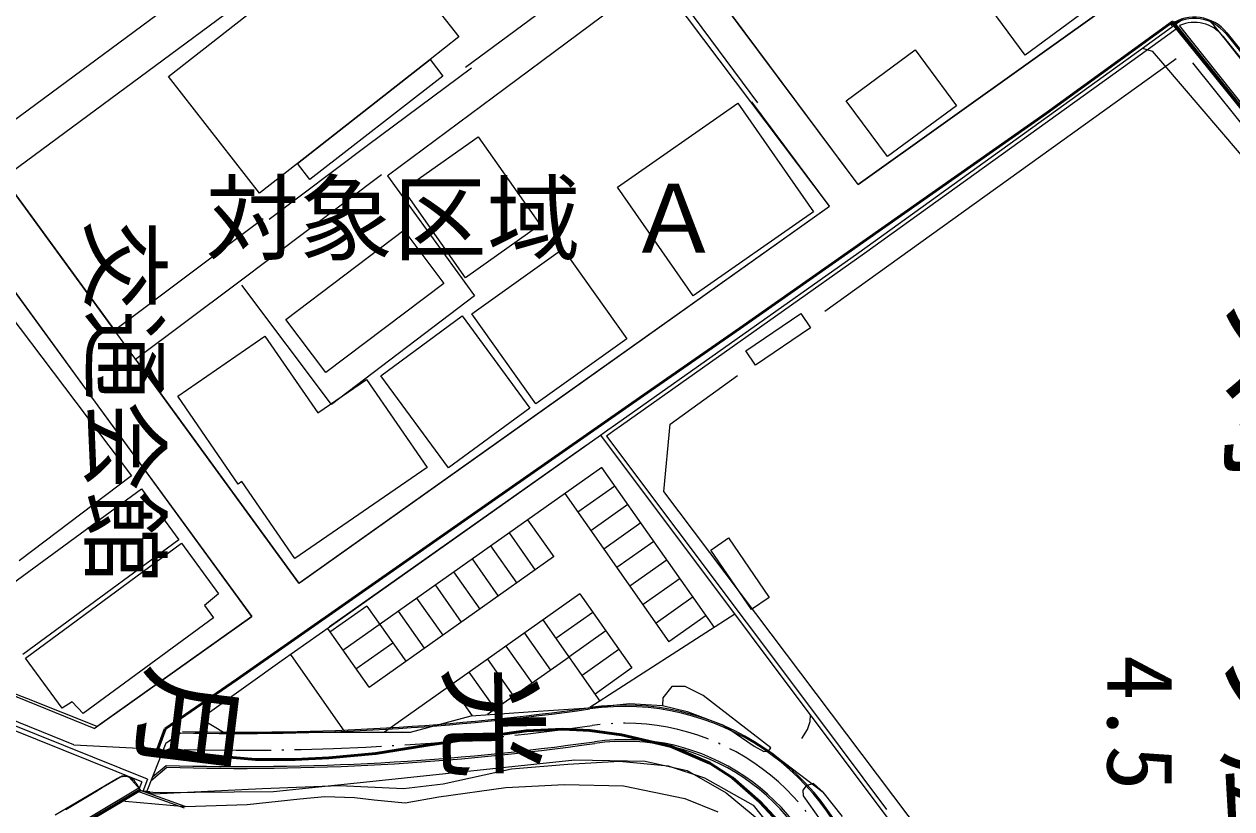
# Model space of a CAD drawing. Units: millimetres on the paper. Extents: x -1 to 831, y -18 to 611.
# Drawn here: x 115.8 to 282.6, y 317.7 to 426.1 of the extents above; entities that cross this region are included whole.
import ezdxf
from ezdxf.enums import TextEntityAlignment as Align

# ---------------------------------------------------------------- set-up
doc = ezdxf.new("R2010")
doc.units = ezdxf.units.MM
doc.linetypes.add('LONG_DASHED_DOTTED', pattern=[15.25, 12, -1.5, 0.25, -1.5])
for name, color, linetype, lineweight in [('（基本）対象区域図', 52, 'Continuous', 50), ('（配置）現況', 8, 'Continuous', 9), ('（配置）現況-区画線', 8, 'Continuous', 5), ('（配置）現況-地物', 8, 'Continuous', 9), ('（配置）現況-文字', 8, 'Continuous', 9), ('（配置）現況-法表示', 8, 'Continuous', 18), ('（配置）計画-既存表記', 8, 'Continuous', 18)]:
    doc.layers.add(name, color=color, linetype=linetype, lineweight=lineweight)
doc.styles.add('@ＭＳ ゴシック', font='')
doc.styles.add('ＭＳ ゴシック', font='')
doc.styles.get('@ＭＳ ゴシック').set_extended_font_data('@MS Gothic')
doc.styles.get('ＭＳ ゴシック').set_extended_font_data('MS Gothic')

msp = doc.modelspace()

# ---------------------------------------------------------------- linework, layer by layer
at = {"layer": '（基本）対象区域図'}
for p, q in [((274.46, 426.434), (257.024, 413.77)), ((379.737, 294.91), (274.46, 426.434)), ((257.024, 413.77), (214.696, 384.087)), ((214.696, 384.087), (201.281, 374.808)), ((201.281, 374.808), (177.501, 358.182)), ((177.501, 358.182), (145.174, 335.606)), ((145.174, 335.606), (135.267, 328.793)), ((135.267, 328.793), (133.941, 325.124))]:
    msp.add_line(p, q, dxfattribs=at)
msp.add_lwpolyline([(133.941, 325.124), (136.168, 326.009), (139.968, 325.338), (143.026, 324.956), (147.744, 324.56), (153.238, 324.561), (157.854, 324.768), (164.343, 325.363), (171.243, 326.459), (180.538, 327.875), (185.116, 328.488), (190.21, 328.73), (193.937, 328.55), (198.322, 327.936), (205.175, 326.358), (210.522, 324.065), (213.634, 322.028), (217.429, 318.717), (219.959, 316.008)], dxfattribs=at)
at = {"layer": '（配置）現況'}
for p, q in [((111.684, 410.843), (164.647, 449.931)), ((135.709, 418.831), (163.222, 440.381)), ((163.222, 440.381), (175.822, 424.306)), ((231.022, 403.918), (206.834, 436.406)), ((153.597, 434.956), (112.947, 404.793)), ((269.722, 431.581), (231.022, 403.918)), ((267.797, 431.918), (254.059, 421.781)), ((176.772, 420.143), (189.409, 429.543)), ((254.059, 421.781), (249.359, 428.143)), ((270.297, 422.743), (274.309, 425.643)), ((274.309, 425.643), (274.572, 425.818)), ((275.872, 426.693), (274.572, 425.818)), ((274.572, 425.818), (278.309, 421.243)), ((280.122, 425.931), (279.684, 426.381)), ((281.759, 423.931), (280.122, 425.931)), ((175.822, 424.306), (171.859, 421.193)), ((297.259, 404.206), (281.759, 423.931)), ((229.359, 415.506), (238.872, 422.518)), ((231.072, 394.531), (270.297, 422.743)), ((238.872, 422.518), (244.572, 414.793)), ((153.522, 406.843), (171.859, 421.193)), ((171.859, 421.193), (153.522, 406.843)), ((171.859, 421.193), (173.634, 418.906)), ((278.309, 421.243), (302.272, 391.431)), ((148.309, 402.756), (135.709, 418.831)), ((173.634, 418.906), (155.247, 404.618)), ((235.047, 407.781), (229.359, 415.506)), ((197.734, 403.568), (214.397, 415.168)), ((214.397, 415.168), (224.847, 400.156)), ((227.034, 400.931), (216.334, 415.331)), ((244.572, 414.793), (235.047, 407.781)), ((168.172, 403.231), (178.484, 410.506)), ((178.484, 410.506), (187.059, 398.356)), ((153.522, 406.843), (148.309, 402.756)), ((155.247, 404.618), (153.522, 406.843)), ((113.109, 404.568), (128.247, 383.806)), ((165.134, 405.256), (145.047, 390.181)), ((176.747, 391.068), (168.172, 403.231)), ((208.197, 388.568), (197.734, 403.568)), ((193.234, 376.906), (226.722, 400.693)), ((226.722, 400.693), (227.034, 400.931)), ((106.672, 399.818), (125.097, 374.568)), ((128.247, 383.806), (148.822, 399.256)), ((224.847, 400.156), (208.197, 388.568)), ((151.909, 385.293), (168.234, 397.606)), ((168.234, 397.606), (173.759, 390.268)), ((187.059, 398.356), (176.747, 391.068)), ((106.134, 396.018), (130.609, 363.693)), ((177.622, 386.068), (190.184, 395.031)), ((190.184, 395.031), (199.047, 382.631)), ((197.484, 370.806), (231.072, 394.531)), ((145.047, 390.181), (131.184, 379.768)), ((173.759, 390.268), (157.434, 377.968)), ((165.047, 377.531), (176.297, 385.793)), ((176.297, 385.793), (185.634, 373.068)), ((186.484, 373.656), (177.622, 386.068)), ((157.434, 377.968), (151.909, 385.293)), ((136.997, 374.706), (149.047, 382.993)), ((149.047, 382.993), (156.347, 372.406)), ((199.047, 382.631), (186.484, 373.656)), ((131.184, 379.768), (131.572, 379.256)), ((131.572, 379.256), (153.734, 348.893)), ((174.384, 364.818), (165.047, 377.531)), ((153.959, 349.031), (193.234, 376.906)), ((156.347, 372.406), (163.059, 377.031)), ((163.059, 377.031), (171.447, 364.843)), ((125.097, 374.568), (147.234, 344.281)), ((145.359, 362.556), (136.997, 374.706)), ((185.634, 373.068), (174.384, 364.818)), ((196.409, 370.056), (197.484, 370.806)), ((158.234, 343.043), (195.397, 369.331)), ((195.397, 369.331), (196.409, 370.056)), ((193.404, 367.921), (157.981, 342.864)), ((171.447, 364.843), (153.197, 352.293)), ((130.609, 363.693), (115.097, 351.981)), ((145.872, 362.918), (145.359, 362.556)), ((153.197, 352.293), (145.872, 362.918)), ((110.409, 346.093), (131.972, 361.931)), ((131.972, 361.931), (137.147, 354.881)), ((137.147, 354.881), (115.584, 339.043)), ((115.972, 338.543), (137.522, 354.393)), ((137.522, 354.393), (142.634, 347.418)), ((153.734, 348.893), (153.959, 349.031)), ((142.634, 347.418), (140.672, 345.806)), ((140.672, 345.806), (141.922, 344.118)), ((141.922, 344.118), (123.934, 330.881)), ((147.234, 344.281), (125.847, 329.118)), ((151.447, 338.256), (158.234, 343.043)), ((121.034, 331.643), (115.972, 338.543)), ((141.709, 331.306), (151.447, 338.256)), ((116.147, 332.993), (107.122, 336.443)), ((125.847, 329.118), (116.147, 332.993)), ((122.434, 332.518), (121.034, 331.643)), ((123.934, 330.881), (122.434, 332.518)), ((140.247, 330.268), (141.709, 331.306)), ((183.105, 323.276), (190.881, 323.906)), ((190.881, 323.906), (198.025, 324.327)), ((198.025, 324.327), (204.75, 323.696)), ((204.75, 323.696), (209.793, 322.015)), ((126.709, 320.756), (129.309, 322.293)), ((129.309, 322.293), (129.797, 322.318)), ((129.797, 322.318), (130.209, 322.206)), ((130.209, 322.206), (131.497, 320.756)), ((173.649, 321.174), (183.105, 323.276)), ((125.697, 320.143), (126.709, 320.756)), ((131.497, 320.756), (131.597, 320.656)), ((131.597, 320.656), (131.834, 320.256)), ((133.647, 319.793), (148.642, 320.544)), ((148.642, 320.544), (159.359, 320.964)), ((159.359, 320.964), (168.185, 320.544)), ((168.185, 320.544), (173.649, 321.174)), ((173.084, 319.393), (182.334, 320.668)), ((182.334, 320.668), (190.422, 321.118)), ((190.422, 321.118), (198.597, 320.918)), ((198.597, 320.918), (207.059, 319.168)), ((209.793, 322.015), (216.518, 318.232)), ((121.547, 317.668), (125.697, 320.143)), ((129.534, 318.893), (125.359, 316.418)), ((125.359, 316.418), (129.534, 318.893)), ((131.834, 320.256), (129.534, 318.893)), ((129.534, 318.893), (131.834, 320.256)), ((129.534, 318.893), (129.734, 318.818)), ((129.734, 318.818), (138.009, 318.043)), ((131.834, 320.256), (133.159, 320.131)), ((131.834, 320.256), (133.647, 319.793)), ((146.609, 318.343), (153.847, 319.118)), ((153.847, 319.118), (157.334, 319.431)), ((157.334, 319.431), (161.397, 319.318)), ((161.397, 319.318), (164.147, 318.968)), ((164.147, 318.968), (168.434, 318.581)), ((168.434, 318.581), (173.084, 319.393)), ((207.059, 319.168), (211.609, 317.343)), ((138.009, 318.043), (146.609, 318.343)), ((216.518, 318.232), (221.351, 312.138))]:
    msp.add_line(p, q, dxfattribs=at)
at = {"layer": '（配置）現況-区画線'}
for p, q in [((281.777, 424.762), (327.649, 367.551)), ((281.923, 424.88), (327.795, 367.668))]:
    msp.add_line(p, q, dxfattribs=at)
for radius in [5.719, 5.531]:
    msp.add_arc((277.448, 421.32), radius, 38.46585, 125.30977, dxfattribs=at)
at = {"layer": '（配置）現況-地物'}
for p, q in [((270.297, 422.743), (271.634, 422.343)), ((271.634, 422.343), (273.047, 420.693)), ((273.047, 420.693), (297.297, 392.318)), ((215.497, 380.956), (223.084, 386.106)), ((223.084, 386.106), (224.422, 384.131)), ((224.422, 384.131), (216.834, 378.981)), ((216.834, 378.981), (215.497, 380.956)), ((250.134, 296.468), (195.432, 369.325)), ((195.569, 364.859), (159.826, 339.576)), ((195.57, 364.86), (159.827, 339.577)), ((195.564, 364.855), (211.119, 342.772)), ((197.373, 362.308), (192.261, 358.691)), ((190.454, 361.256), (204.858, 340.807)), ((199.178, 359.756), (194.065, 356.14)), ((185.324, 357.643), (188.937, 352.513)), ((200.983, 357.205), (195.87, 353.589)), ((182.769, 355.843), (186.386, 350.708)), ((180.214, 354.044), (183.831, 348.909)), ((202.787, 354.654), (197.674, 351.037)), ((210.647, 353.456), (213.109, 355.131)), ((213.109, 355.131), (218.709, 346.906)), ((188.927, 352.506), (163.425, 334.466)), ((177.659, 352.244), (181.276, 347.109)), ((204.592, 352.103), (199.479, 348.486)), ((216.247, 345.243), (210.647, 353.456)), ((175.105, 350.445), (178.722, 345.309)), ((206.396, 349.551), (201.284, 345.935)), ((192.536, 347.403), (165.579, 328.335)), ((172.55, 348.645), (176.167, 343.51)), ((192.557, 347.417), (199.755, 337.198)), ((163.129, 345.74), (158.021, 342.127)), ((163.129, 345.74), (168.502, 338.111)), ((169.995, 346.845), (173.612, 341.71)), ((208.201, 347), (203.088, 343.384)), ((218.709, 346.906), (216.247, 345.243)), ((167.44, 345.046), (171.057, 339.911)), ((187.454, 343.808), (195.333, 332.623)), ((194.341, 344.852), (189.239, 341.243)), ((213.985, 344.614), (193.913, 331.711)), ((210.006, 344.449), (204.858, 340.807)), ((157.666, 342.642), (163.393, 334.512)), ((196.146, 342.301), (191.043, 338.691)), ((166.728, 340.631), (161.62, 337.018)), ((184.899, 342.009), (188.502, 336.894)), ((152.556, 339.043), (160.099, 328.335)), ((182.345, 340.209), (185.947, 335.094)), ((197.95, 339.749), (192.848, 336.14)), ((179.79, 338.409), (183.392, 333.295)), ((191.053, 338.698), (179.802, 330.74)), ((199.755, 337.198), (194.652, 333.589)), ((177.235, 336.61), (180.838, 331.495)), ((174.68, 334.81), (177.655, 330.587)), ((205.247, 334.631), (203.997, 333.081)), ((207.084, 334.631), (205.247, 334.631)), ((209.609, 333.368), (207.084, 334.631)), ((193.814, 331.701), (199.424, 332.262)), ((199.424, 332.262), (203.947, 331.981)), ((203.997, 333.081), (203.947, 331.981)), ((218.947, 326.156), (209.609, 333.368)), ((169.132, 328.335), (177.546, 330.579)), ((177.546, 330.579), (185.4, 331.14)), ((185.4, 331.14), (193.814, 331.701)), ((203.947, 331.981), (207.372, 331.156)), ((207.372, 331.156), (212.397, 329.306)), ((224.384, 329.793), (224.409, 330.706)), ((224.409, 330.706), (224.409, 330.731)), ((140.523, 330.018), (143.328, 328.335)), ((212.397, 329.306), (216.647, 326.381)), ((224.022, 328.693), (224.384, 329.793)), ((143.328, 328.335), (155.669, 328.335)), ((155.669, 328.335), (169.132, 328.335)), ((223.209, 327.468), (224.022, 328.693)), ((216.647, 326.381), (217.972, 325.643)), ((217.972, 325.643), (218.659, 325.756)), ((218.659, 325.756), (218.947, 326.156)), ((218.659, 325.756), (226.159, 320.031)), ((223.834, 320.931), (223.372, 320.331)), ((224.809, 321.231), (223.834, 320.931)), ((226.159, 320.031), (224.809, 321.231)), ((223.372, 320.331), (223.397, 319.531)), ((223.397, 319.531), (228.059, 312.981)), ((228.822, 316.668), (226.159, 320.031))]:
    msp.add_line(p, q, dxfattribs=at)
at = {"layer": '（配置）現況-法表示'}
for p, q in [((182.21, 417.211), (203.373, 432.961)), ((217.16, 415.198), (207.31, 428.436)), ((275.135, 425.511), (271.123, 422.611)), ((271.123, 422.611), (231.898, 394.398)), ((226.385, 386.448), (273.873, 420.561)), ((273.873, 420.561), (274.923, 421.311)), ((277.173, 420.711), (300.96, 391.136)), ((177.598, 420.011), (163.198, 409.298)), ((166.135, 405.261), (182.21, 417.211)), ((163.198, 409.298), (149.648, 399.123)), ((165.96, 405.123), (166.135, 405.261)), ((165.96, 405.123), (177.998, 388.573)), ((231.898, 394.398), (198.31, 370.673)), ((158.248, 373.573), (145.873, 390.048)), ((177.998, 388.573), (158.248, 373.573)), ((205.048, 370.848), (214.335, 377.548)), ((198.31, 370.673), (197.235, 369.923)), ((204.148, 361.561), (205.048, 370.848)), ((197.235, 369.923), (196.223, 369.198)), ((196.223, 369.198), (225.235, 330.573)), ((252.81, 297.073), (204.148, 361.561)), ((225.235, 330.573), (234.935, 317.661)), ((162.66, 321.398), (191.848, 324.498)), ((191.848, 324.498), (201.585, 324.298)), ((201.585, 324.298), (207.385, 323.048)), ((207.385, 323.048), (212.773, 319.936)), ((150.223, 320.148), (162.66, 321.398)), ((132.66, 320.123), (133.985, 319.998)), ((133.985, 319.998), (150.223, 320.148)), ((212.773, 319.936), (217.548, 315.998))]:
    msp.add_line(p, q, dxfattribs=at)
at = {"layer": '（配置）計画-既存表記'}
for p, q in [((231.022, 403.918), (188.659, 460.681)), ((227.034, 400.931), (184.409, 457.531)), ((231.022, 403.918), (268.983, 431.053)), ((375.513, 299.894), (275.415, 425.888)), ((281.362, 424.43), (327.234, 367.218)), ((153.734, 348.893), (113.109, 404.568)), ((153.734, 348.893), (227.034, 400.931)), ((147.234, 344.281), (106.669, 399.816)), ((125.45, 328.837), (50.847, 359.043)), ((125.45, 328.837), (147.234, 344.281)), ((132.839, 321.83), (113.721, 329.505)), ((132.027, 321.482), (114.068, 328.692)), ((135.37, 326.814), (137.383, 328.24)), ((135.37, 326.814), (132.633, 319.969)), ((133.5, 322.138), (135.384, 323.729)), ((133.303, 321.644), (135.472, 323.477)), ((131.643, 320.578), (119.843, 313.578)), ((131.739, 320.417), (119.939, 313.417)), ((128.659, 321.933), (120.084, 316.846)), ((131.228, 321.277), (131.834, 320.256)), ((132.027, 321.482), (131.656, 320.556)), ((132.841, 321.829), (132.162, 320.138)), ((131.834, 320.256), (120.034, 313.256)), ((137.925, 317.808), (131.75, 320.02)), ((138.009, 318.043), (131.834, 320.256))]:
    msp.add_line(p, q, dxfattribs=at)
at = {"layer": '（配置）計画-既存表記', "linetype": 'LONG_DASHED_DOTTED'}
msp.add_line((122.652, 326.593), (83.791, 342.194), dxfattribs=at)
at = {"layer": '（配置）計画-既存表記'}
for centre, radius, start, end in [((277.448, 421.32), 5, 38.46585, 113.98833), ((198.725, 297.605), 34.443, 13.98755, 98.03156), ((145.712, 673.309), 345.17, 268.61724, 278.03156), ((145.712, 673.309), 344.983, 268.65905, 278.03156), ((198.725, 297.605), 34.255, 13.98755, 98.03156), ((198.725, 297.605), 29.693, 13.98755, 98.03156), ((198.725, 297.605), 29.443, 13.98755, 98.03156), ((145.712, 673.309), 349.733, 268.30772, 278.03156), ((145.712, 673.309), 349.983, 268.32339, 278.03156), ((129.616, 320.32), 1.875, 30.67728, 120.67728)]:
    msp.add_arc(centre, radius, start, end, dxfattribs=at)
at = {"layer": '（配置）計画-既存表記', "linetype": 'LONG_DASHED_DOTTED'}
for centre, radius, start, end in [((145.712, 673.309), 347.483, 266.1949, 278.03156), ((198.725, 297.605), 31.943, 13.98755, 98.03156)]:
    msp.add_arc(centre, radius, start, end, dxfattribs=at)

# ---------------------------------------------------------------- texts
at = {"layer": '（基本）対象区域図', "color": 7, "style": 'ＭＳ ゴシック'}
msp.add_text('対象区域 Ａ', height=9.494, dxfattribs=at).set_placement((140.84, 391.689), align=Align.BOTTOM_LEFT)
at = {"layer": '（配置）現況-文字'}
for s, height, rotation, style, p in [('交通会館', 9.164, 270, 'ＭＳ ゴシック', (122.334, 399.081)), ('スポーツ広場', 11.46, 270, 'ＭＳ ゴシック', (278.772, 388.406)), ('月', 11.46, 173, '@ＭＳ ゴシック', (147.505, 337.675)), ('4.5', 9.164, 270, 'ＭＳ ゴシック', (262.684, 338.968)), ('光', 11.46, 181, '@ＭＳ ゴシック', (188.35, 339.131))]:
    msp.add_text(s, height=height, rotation=rotation, dxfattribs=dict(at, style=style)).set_placement(p, align=Align.BOTTOM_LEFT)

doc.saveas('drawing.dxf')
